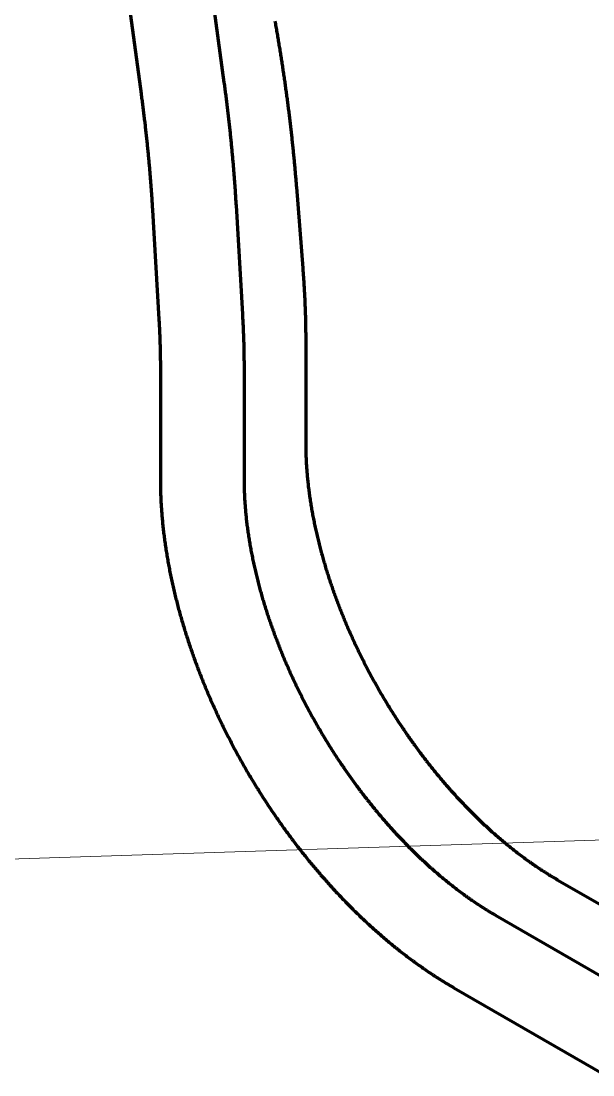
# Model space of a CAD drawing. Header units: millimetres. Extents: x 0 to 841, y 0 to 594.
# Drawn here: x 148 to 180.1, y 316.2 to 375.4 of the extents above; entities that cross this region are included whole.
import ezdxf

# ---------------------------------------------------------------- set-up
doc = ezdxf.new("R2010")
doc.units = ezdxf.units.MM
doc.layers.add('01-VISIBLE', color=7, linetype='CONTINUOUS', lineweight=70)
doc.layers.add('08-FINA', color=5, linetype='CONTINUOUS', lineweight=18)

msp = doc.modelspace()

# ---------------------------------------------------------------- linework, layer by layer
at = {"layer": '01-VISIBLE'}
for p, q in [((157.255, 387.953), (159.422, 371.943)), ((152.597, 387.322), (154.765, 371.313)), ((163.489, 366.061), (163.846, 361.507)), ((160.097, 365.042), (160.456, 358.921)), ((155.405, 364.766), (155.765, 358.645)), ((164.012, 357.369), (164.012, 351.629)), ((155.847, 355.872), (155.847, 349.629)), ((160.547, 355.872), (160.547, 349.629)), ((178.146, 327.149), (186.631, 322.25)), ((174.681, 325.148), (183.167, 320.249)), ((172.331, 321.078), (180.817, 316.179))]:
    msp.add_line(p, q, dxfattribs=at)
for points in [[(162.28, 375.398), (162.294, 375.319), (162.308, 375.239), (162.322, 375.16), (162.336, 375.081), (162.35, 375.001), (162.364, 374.922), (162.378, 374.843), (162.391, 374.763), (162.405, 374.684), (162.418, 374.605), (162.432, 374.525), (162.445, 374.446), (162.459, 374.367), (162.472, 374.287), (162.485, 374.208), (162.498, 374.128), (162.511, 374.049), (162.525, 373.97), (162.538, 373.89), (162.55, 373.811), (162.563, 373.731), (162.576, 373.652), (162.589, 373.572), (162.601, 373.493), (162.614, 373.413), (162.627, 373.334), (162.639, 373.254), (162.651, 373.175), (162.664, 373.095), (162.676, 373.015), (162.688, 372.936), (162.7, 372.856), (162.712, 372.777), (162.725, 372.697), (162.736, 372.618), (162.748, 372.538), (162.76, 372.458), (162.772, 372.379), (162.784, 372.299), (162.795, 372.219), (162.807, 372.14), (162.818, 372.06), (162.83, 371.98), (162.841, 371.901), (162.852, 371.821), (162.864, 371.741), (162.875, 371.662), (162.886, 371.582), (162.897, 371.502), (162.908, 371.422), (162.919, 371.343), (162.93, 371.263), (162.941, 371.183), (162.951, 371.103), (162.962, 371.023), (162.973, 370.944), (162.983, 370.864), (162.993, 370.784), (163.004, 370.704), (163.014, 370.624), (163.024, 370.544), (163.035, 370.465), (163.045, 370.385), (163.055, 370.305), (163.065, 370.225), (163.075, 370.145), (163.084, 370.065), (163.094, 369.985), (163.104, 369.905), (163.114, 369.825), (163.123, 369.746), (163.133, 369.666), (163.142, 369.586), (163.152, 369.506), (163.161, 369.426), (163.17, 369.346), (163.179, 369.266), (163.188, 369.186), (163.197, 369.106), (163.206, 369.026), (163.215, 368.946), (163.224, 368.866), (163.233, 368.786), (163.241, 368.706), (163.25, 368.626), (163.259, 368.546), (163.267, 368.466), (163.276, 368.386), (163.284, 368.306), (163.292, 368.225), (163.3, 368.145), (163.308, 368.065), (163.316, 367.985), (163.324, 367.905), (163.332, 367.825), (163.34, 367.745), (163.348, 367.665), (163.356, 367.585), (163.363, 367.504), (163.371, 367.424), (163.378, 367.344), (163.386, 367.264), (163.393, 367.184), (163.4, 367.104), (163.408, 367.023), (163.415, 366.943), (163.422, 366.863), (163.429, 366.783), (163.436, 366.703), (163.443, 366.622), (163.449, 366.542), (163.456, 366.462), (163.463, 366.382), (163.469, 366.302), (163.476, 366.221), (163.482, 366.141), (163.489, 366.061)], [(159.422, 371.943), (159.433, 371.863), (159.444, 371.783), (159.454, 371.703), (159.465, 371.623), (159.475, 371.543), (159.486, 371.463), (159.496, 371.383), (159.507, 371.303), (159.517, 371.223), (159.527, 371.143), (159.537, 371.063), (159.547, 370.983), (159.557, 370.903), (159.567, 370.823), (159.577, 370.743), (159.587, 370.663), (159.596, 370.583), (159.606, 370.503), (159.616, 370.423), (159.625, 370.343), (159.635, 370.263), (159.644, 370.183), (159.653, 370.103), (159.663, 370.023), (159.672, 369.942), (159.681, 369.862), (159.69, 369.782), (159.699, 369.702), (159.708, 369.622), (159.716, 369.542), (159.725, 369.461), (159.734, 369.381), (159.743, 369.301), (159.751, 369.221), (159.76, 369.141), (159.768, 369.06), (159.776, 368.98), (159.785, 368.9), (159.793, 368.82), (159.801, 368.74), (159.809, 368.659), (159.817, 368.579), (159.825, 368.499), (159.833, 368.418), (159.84, 368.338), (159.848, 368.258), (159.856, 368.178), (159.863, 368.097), (159.871, 368.017), (159.878, 367.937), (159.886, 367.856), (159.893, 367.776), (159.9, 367.696), (159.907, 367.615), (159.914, 367.535), (159.921, 367.455), (159.928, 367.374), (159.935, 367.294), (159.942, 367.214), (159.948, 367.133), (159.955, 367.053), (159.962, 366.972), (159.968, 366.892), (159.974, 366.812), (159.981, 366.731), (159.987, 366.651), (159.993, 366.57), (159.999, 366.49), (160.005, 366.41), (160.011, 366.329), (160.017, 366.249), (160.023, 366.168), (160.029, 366.088), (160.034, 366.007), (160.04, 365.927), (160.046, 365.846), (160.051, 365.766), (160.056, 365.686), (160.062, 365.605), (160.067, 365.525), (160.072, 365.444), (160.077, 365.364), (160.082, 365.283), (160.087, 365.203), (160.092, 365.122), (160.097, 365.042)], [(154.765, 371.313), (154.775, 371.233), (154.786, 371.154), (154.797, 371.074), (154.807, 370.994), (154.818, 370.915), (154.828, 370.835), (154.838, 370.756), (154.849, 370.676), (154.859, 370.597), (154.869, 370.517), (154.879, 370.437), (154.889, 370.358), (154.899, 370.278), (154.909, 370.198), (154.918, 370.119), (154.928, 370.039), (154.938, 369.96), (154.947, 369.88), (154.957, 369.8), (154.966, 369.721), (154.975, 369.641), (154.985, 369.561), (154.994, 369.481), (155.003, 369.402), (155.012, 369.322), (155.021, 369.242), (155.03, 369.162), (155.039, 369.083), (155.047, 369.003), (155.056, 368.923), (155.065, 368.843), (155.073, 368.764), (155.082, 368.684), (155.09, 368.604), (155.098, 368.524), (155.107, 368.444), (155.115, 368.365), (155.123, 368.285), (155.131, 368.205), (155.139, 368.125), (155.147, 368.045), (155.155, 367.965), (155.162, 367.886), (155.17, 367.806), (155.178, 367.726), (155.185, 367.646), (155.192, 367.566), (155.2, 367.486), (155.207, 367.406), (155.214, 367.326), (155.221, 367.246), (155.229, 367.166), (155.235, 367.086), (155.242, 367.007), (155.249, 366.927), (155.256, 366.847), (155.263, 366.767), (155.269, 366.687), (155.276, 366.607), (155.282, 366.527), (155.289, 366.447), (155.295, 366.367), (155.301, 366.287), (155.307, 366.207), (155.313, 366.127), (155.319, 366.047), (155.325, 365.967), (155.331, 365.887), (155.337, 365.807), (155.343, 365.727), (155.348, 365.647), (155.354, 365.567), (155.359, 365.487), (155.365, 365.406), (155.37, 365.326), (155.375, 365.246), (155.38, 365.166), (155.385, 365.086), (155.39, 365.006), (155.395, 364.926), (155.4, 364.846), (155.405, 364.766)], [(163.846, 361.507), (163.853, 361.426), (163.859, 361.345), (163.865, 361.264), (163.871, 361.183), (163.877, 361.102), (163.882, 361.021), (163.888, 360.94), (163.894, 360.859), (163.899, 360.778), (163.904, 360.697), (163.909, 360.616), (163.914, 360.535), (163.919, 360.454), (163.924, 360.372), (163.929, 360.291), (163.933, 360.21), (163.937, 360.129), (163.942, 360.048), (163.946, 359.967), (163.95, 359.886), (163.954, 359.805), (163.958, 359.723), (163.961, 359.642), (163.965, 359.561), (163.968, 359.48), (163.971, 359.399), (163.975, 359.318), (163.978, 359.237), (163.981, 359.155), (163.983, 359.074), (163.986, 358.993), (163.989, 358.912), (163.991, 358.831), (163.993, 358.749), (163.995, 358.668), (163.997, 358.587), (163.999, 358.506), (164.001, 358.425), (164.003, 358.343), (164.004, 358.262), (164.006, 358.181), (164.007, 358.1), (164.008, 358.018), (164.009, 357.937), (164.01, 357.856), (164.011, 357.775), (164.011, 357.694), (164.012, 357.612), (164.012, 357.531), (164.012, 357.45), (164.012, 357.369)], [(160.456, 358.921), (160.461, 358.841), (160.466, 358.76), (160.47, 358.68), (160.474, 358.6), (160.478, 358.52), (160.483, 358.44), (160.486, 358.359), (160.49, 358.279), (160.494, 358.199), (160.498, 358.119), (160.501, 358.039), (160.504, 357.958), (160.508, 357.878), (160.511, 357.798), (160.514, 357.718), (160.516, 357.638), (160.519, 357.557), (160.522, 357.477), (160.524, 357.397), (160.527, 357.317), (160.529, 357.236), (160.531, 357.156), (160.533, 357.076), (160.535, 356.996), (160.537, 356.915), (160.538, 356.835), (160.54, 356.755), (160.541, 356.675), (160.542, 356.594), (160.543, 356.514), (160.544, 356.434), (160.545, 356.353), (160.546, 356.273), (160.546, 356.193), (160.547, 356.113), (160.547, 356.032), (160.547, 355.952), (160.547, 355.872)], [(155.765, 358.645), (155.769, 358.563), (155.774, 358.482), (155.778, 358.4), (155.783, 358.319), (155.787, 358.237), (155.791, 358.156), (155.795, 358.074), (155.799, 357.993), (155.802, 357.911), (155.806, 357.83), (155.809, 357.748), (155.812, 357.667), (155.815, 357.585), (155.818, 357.504), (155.821, 357.422), (155.824, 357.34), (155.826, 357.259), (155.829, 357.177), (155.831, 357.096), (155.833, 357.014), (155.835, 356.933), (155.837, 356.851), (155.838, 356.769), (155.84, 356.688), (155.841, 356.606), (155.843, 356.525), (155.844, 356.443), (155.845, 356.361), (155.846, 356.28), (155.846, 356.198), (155.847, 356.117), (155.847, 356.035), (155.847, 355.953), (155.847, 355.872)], [(164.012, 351.629), (164.012, 351.549), (164.013, 351.469), (164.014, 351.389), (164.015, 351.309), (164.017, 351.229), (164.018, 351.149), (164.021, 351.069), (164.023, 350.989), (164.026, 350.909), (164.029, 350.829), (164.033, 350.749), (164.037, 350.67), (164.041, 350.59), (164.046, 350.51), (164.05, 350.43), (164.056, 350.35), (164.061, 350.27), (164.067, 350.19), (164.073, 350.111), (164.079, 350.031), (164.086, 349.951), (164.093, 349.871), (164.1, 349.792), (164.108, 349.712), (164.116, 349.632), (164.124, 349.553), (164.132, 349.473), (164.141, 349.394), (164.15, 349.314), (164.159, 349.235), (164.169, 349.155), (164.179, 349.076), (164.189, 348.997), (164.199, 348.917), (164.21, 348.838), (164.221, 348.759), (164.232, 348.68), (164.244, 348.6), (164.256, 348.521), (164.268, 348.442), (164.28, 348.363), (164.292, 348.284), (164.305, 348.205), (164.318, 348.126), (164.332, 348.047), (164.345, 347.968), (164.359, 347.89), (164.373, 347.811), (164.387, 347.732), (164.402, 347.653), (164.417, 347.575), (164.432, 347.496), (164.447, 347.418), (164.463, 347.339), (164.479, 347.261), (164.495, 347.182), (164.511, 347.104), (164.528, 347.026), (164.544, 346.948), (164.561, 346.869), (164.578, 346.791), (164.596, 346.713), (164.614, 346.635), (164.632, 346.557), (164.65, 346.479), (164.668, 346.401), (164.687, 346.323), (164.706, 346.246), (164.725, 346.168), (164.744, 346.09), (164.763, 346.013), (164.783, 345.935), (164.803, 345.858), (164.823, 345.78), (164.844, 345.703), (164.864, 345.626), (164.885, 345.548), (164.906, 345.471), (164.927, 345.394), (164.949, 345.317), (164.97, 345.24), (164.992, 345.163), (165.014, 345.086), (165.037, 345.009), (165.059, 344.932), (165.082, 344.856), (165.105, 344.779), (165.128, 344.702), (165.151, 344.626), (165.175, 344.549), (165.198, 344.473), (165.222, 344.397), (165.246, 344.32), (165.271, 344.244), (165.295, 344.168), (165.32, 344.092), (165.345, 344.016), (165.37, 343.94), (165.395, 343.864), (165.421, 343.788), (165.447, 343.712), (165.472, 343.637), (165.499, 343.561), (165.525, 343.485), (165.551, 343.41), (165.578, 343.334), (165.605, 343.259), (165.632, 343.184), (165.659, 343.109), (165.687, 343.033), (165.714, 342.958), (165.742, 342.883), (165.77, 342.808), (165.798, 342.733), (165.826, 342.659), (165.855, 342.584), (165.884, 342.509), (165.913, 342.435), (165.942, 342.36), (165.971, 342.286), (166, 342.211), (166.03, 342.137), (166.06, 342.063), (166.09, 341.988), (166.12, 341.914), (166.15, 341.84), (166.181, 341.766), (166.212, 341.692), (166.243, 341.619), (166.274, 341.545), (166.305, 341.471), (166.336, 341.398), (166.368, 341.324), (166.4, 341.251), (166.431, 341.177), (166.464, 341.104), (166.496, 341.031), (166.528, 340.958), (166.561, 340.885), (166.594, 340.812), (166.627, 340.739), (166.66, 340.666), (166.693, 340.593), (166.727, 340.521), (166.76, 340.448), (166.794, 340.375), (166.828, 340.303), (166.862, 340.231), (166.897, 340.158), (166.931, 340.086), (166.966, 340.014), (167.001, 339.942), (167.036, 339.87), (167.071, 339.798), (167.106, 339.726), (167.142, 339.655), (167.177, 339.583), (167.213, 339.511), (167.249, 339.44), (167.285, 339.369), (167.321, 339.297), (167.358, 339.226), (167.395, 339.155), (167.431, 339.084), (167.468, 339.013), (167.505, 338.942), (167.543, 338.871), (167.58, 338.801), (167.618, 338.73), (167.656, 338.659), (167.694, 338.589), (167.732, 338.519), (167.77, 338.448), (167.808, 338.378), (167.847, 338.308), (167.886, 338.238), (167.925, 338.168), (167.964, 338.098), (168.003, 338.029), (168.042, 337.959), (168.082, 337.889), (168.121, 337.82), (168.161, 337.751), (168.201, 337.681), (168.241, 337.612), (168.282, 337.543), (168.322, 337.474), (168.363, 337.405), (168.404, 337.336), (168.445, 337.267), (168.486, 337.199), (168.527, 337.13), (168.568, 337.062), (168.61, 336.993), (168.652, 336.925), (168.694, 336.857), (168.736, 336.789), (168.778, 336.721), (168.82, 336.653), (168.863, 336.585), (168.905, 336.518), (168.948, 336.45), (168.991, 336.382), (169.034, 336.315), (169.078, 336.248), (169.121, 336.181), (169.165, 336.113), (169.208, 336.046), (169.252, 335.98), (169.296, 335.913), (169.34, 335.846), (169.385, 335.78), (169.429, 335.713), (169.474, 335.647), (169.519, 335.58), (169.564, 335.514), (169.609, 335.448), (169.654, 335.382), (169.7, 335.316), (169.745, 335.251), (169.791, 335.185), (169.837, 335.119), (169.883, 335.054), (169.929, 334.989), (169.975, 334.923), (170.022, 334.858), (170.069, 334.793), (170.115, 334.728), (170.162, 334.664), (170.209, 334.599), (170.257, 334.534), (170.304, 334.47), (170.352, 334.406), (170.399, 334.341), (170.447, 334.277), (170.495, 334.213), (170.543, 334.149), (170.592, 334.086), (170.64, 334.022), (170.689, 333.958), (170.738, 333.895), (170.787, 333.832), (170.836, 333.768), (170.885, 333.705), (170.934, 333.642), (170.984, 333.58), (171.034, 333.517), (171.083, 333.454), (171.133, 333.392), (171.184, 333.33), (171.234, 333.267), (171.284, 333.205), (171.335, 333.143), (171.386, 333.081), (171.437, 333.02), (171.488, 332.958), (171.539, 332.897), (171.59, 332.835), (171.642, 332.774), (171.694, 332.713), (171.745, 332.652), (171.797, 332.591), (171.85, 332.531), (171.902, 332.47), (171.954, 332.41), (172.007, 332.349), (172.06, 332.289), (172.113, 332.229), (172.166, 332.169), (172.219, 332.11), (172.272, 332.05), (172.326, 331.991), (172.38, 331.931), (172.433, 331.872), (172.487, 331.813), (172.542, 331.754), (172.596, 331.695), (172.65, 331.637), (172.705, 331.578), (172.76, 331.52), (172.815, 331.462), (172.87, 331.404), (172.925, 331.346), (172.98, 331.288), (173.036, 331.231), (173.092, 331.173), (173.148, 331.116), (173.204, 331.059), (173.26, 331.002), (173.316, 330.945), (173.373, 330.888), (173.429, 330.832), (173.486, 330.776), (173.543, 330.719), (173.6, 330.663), (173.658, 330.608), (173.715, 330.552), (173.773, 330.496), (173.83, 330.441), (173.888, 330.386), (173.946, 330.331), (174.005, 330.276), (174.063, 330.221), (174.122, 330.167), (174.18, 330.112), (174.239, 330.058), (174.298, 330.004), (174.358, 329.95), (174.417, 329.897), (174.476, 329.843), (174.536, 329.79), (174.596, 329.737), (174.656, 329.684), (174.716, 329.631), (174.777, 329.579), (174.837, 329.526), (174.898, 329.474), (174.959, 329.422), (175.02, 329.371), (175.081, 329.319), (175.142, 329.268), (175.204, 329.216), (175.265, 329.165), (175.327, 329.115), (175.389, 329.064), (175.451, 329.014), (175.514, 328.963), (175.576, 328.913), (175.639, 328.864), (175.702, 328.814), (175.765, 328.765), (175.828, 328.716), (175.891, 328.667), (175.955, 328.618), (176.018, 328.57), (176.082, 328.521), (176.146, 328.473), (176.21, 328.426), (176.275, 328.378), (176.339, 328.331), (176.404, 328.284), (176.469, 328.237), (176.534, 328.19), (176.599, 328.144), (176.664, 328.098), (176.73, 328.052), (176.795, 328.006), (176.861, 327.961), (176.927, 327.915), (176.994, 327.871), (177.06, 327.826), (177.127, 327.782), (177.193, 327.737), (177.26, 327.694), (177.327, 327.65), (177.395, 327.607), (177.462, 327.564), (177.53, 327.521), (177.597, 327.478), (177.665, 327.436), (177.733, 327.394), (177.802, 327.353), (177.87, 327.311), (177.939, 327.27), (178.008, 327.229), (178.077, 327.189), (178.146, 327.149)], [(155.847, 349.629), (155.848, 349.543), (155.848, 349.457), (155.849, 349.372), (155.85, 349.286), (155.851, 349.2), (155.853, 349.115), (155.855, 349.029), (155.858, 348.943), (155.86, 348.858), (155.863, 348.772), (155.867, 348.686), (155.87, 348.601), (155.874, 348.515), (155.878, 348.429), (155.883, 348.344), (155.887, 348.258), (155.893, 348.173), (155.898, 348.087), (155.904, 348.002), (155.91, 347.916), (155.916, 347.831), (155.922, 347.745), (155.929, 347.66), (155.936, 347.574), (155.944, 347.489), (155.951, 347.403), (155.959, 347.318), (155.967, 347.233), (155.976, 347.147), (155.985, 347.062), (155.994, 346.977), (156.003, 346.892), (156.013, 346.807), (156.022, 346.721), (156.033, 346.636), (156.043, 346.551), (156.054, 346.466), (156.065, 346.381), (156.076, 346.296), (156.087, 346.211), (156.099, 346.126), (156.111, 346.041), (156.123, 345.957), (156.135, 345.872), (156.148, 345.787), (156.161, 345.702), (156.174, 345.618), (156.188, 345.533), (156.202, 345.448), (156.216, 345.364), (156.23, 345.279), (156.244, 345.195), (156.259, 345.11), (156.274, 345.026), (156.289, 344.942), (156.305, 344.857), (156.32, 344.773), (156.336, 344.689), (156.352, 344.605), (156.369, 344.52), (156.385, 344.436), (156.402, 344.352), (156.419, 344.268), (156.437, 344.184), (156.454, 344.101), (156.472, 344.017), (156.49, 343.933), (156.508, 343.849), (156.527, 343.765), (156.546, 343.682), (156.565, 343.598), (156.584, 343.515), (156.603, 343.431), (156.623, 343.348), (156.643, 343.264), (156.663, 343.181), (156.683, 343.098), (156.703, 343.014), (156.724, 342.931), (156.745, 342.848), (156.766, 342.765), (156.788, 342.682), (156.809, 342.599), (156.831, 342.516), (156.853, 342.433), (156.875, 342.351), (156.898, 342.268), (156.92, 342.185), (156.943, 342.103), (156.966, 342.02), (156.989, 341.938), (157.013, 341.855), (157.037, 341.773), (157.06, 341.69), (157.085, 341.608), (157.109, 341.526), (157.133, 341.444), (157.158, 341.362), (157.183, 341.28), (157.208, 341.198), (157.233, 341.116), (157.259, 341.034), (157.285, 340.952), (157.311, 340.871), (157.337, 340.789), (157.363, 340.707), (157.39, 340.626), (157.416, 340.544), (157.443, 340.463), (157.47, 340.382), (157.498, 340.3), (157.525, 340.219), (157.553, 340.138), (157.581, 340.057), (157.609, 339.976), (157.637, 339.895), (157.665, 339.814), (157.694, 339.734), (157.723, 339.653), (157.752, 339.572), (157.781, 339.492), (157.81, 339.411), (157.84, 339.331), (157.87, 339.25), (157.9, 339.17), (157.93, 339.09), (157.96, 339.01), (157.991, 338.929), (158.021, 338.849), (158.052, 338.769), (158.083, 338.69), (158.115, 338.61), (158.146, 338.53), (158.178, 338.45), (158.209, 338.371), (158.241, 338.291), (158.274, 338.212), (158.306, 338.132), (158.338, 338.053), (158.371, 337.974), (158.404, 337.895), (158.437, 337.816), (158.47, 337.737), (158.504, 337.658), (158.537, 337.579), (158.571, 337.5), (158.605, 337.421), (158.639, 337.343), (158.673, 337.264), (158.708, 337.186), (158.743, 337.107), (158.777, 337.029), (158.812, 336.951), (158.847, 336.872), (158.883, 336.794), (158.918, 336.716), (158.954, 336.638), (158.99, 336.56), (159.026, 336.483), (159.062, 336.405), (159.098, 336.327), (159.135, 336.25), (159.172, 336.172), (159.208, 336.095), (159.246, 336.018), (159.283, 335.94), (159.32, 335.863), (159.358, 335.786), (159.395, 335.709), (159.433, 335.632), (159.471, 335.556), (159.509, 335.479), (159.548, 335.402), (159.586, 335.326), (159.625, 335.249), (159.664, 335.173), (159.703, 335.097), (159.742, 335.02), (159.782, 334.944), (159.821, 334.868), (159.861, 334.792), (159.901, 334.716), (159.941, 334.64), (159.981, 334.565), (160.021, 334.489), (160.062, 334.414), (160.102, 334.338), (160.143, 334.263), (160.184, 334.188), (160.226, 334.112), (160.267, 334.037), (160.308, 333.962), (160.35, 333.887), (160.392, 333.813), (160.434, 333.738), (160.476, 333.663), (160.518, 333.589), (160.561, 333.514), (160.603, 333.44), (160.646, 333.365), (160.689, 333.291), (160.732, 333.217), (160.775, 333.143), (160.819, 333.069), (160.862, 332.995), (160.906, 332.922), (160.95, 332.848), (160.994, 332.775), (161.038, 332.701), (161.083, 332.628), (161.127, 332.555), (161.172, 332.481), (161.217, 332.408), (161.262, 332.335), (161.307, 332.263), (161.352, 332.19), (161.398, 332.117), (161.443, 332.045), (161.489, 331.972), (161.535, 331.9), (161.581, 331.827), (161.627, 331.755), (161.674, 331.683), (161.72, 331.611), (161.767, 331.539), (161.814, 331.468), (161.861, 331.396), (161.908, 331.324), (161.955, 331.253), (162.003, 331.182), (162.051, 331.11), (162.098, 331.039), (162.146, 330.968), (162.194, 330.897), (162.243, 330.826), (162.291, 330.756), (162.34, 330.685), (162.388, 330.615), (162.437, 330.544), (162.486, 330.474), (162.536, 330.404), (162.585, 330.334), (162.634, 330.264), (162.684, 330.194), (162.734, 330.124), (162.784, 330.054), (162.834, 329.985), (162.884, 329.915), (162.935, 329.846), (162.985, 329.777), (163.036, 329.708), (163.087, 329.639), (163.138, 329.57), (163.189, 329.501), (163.241, 329.433), (163.292, 329.364), (163.344, 329.296), (163.395, 329.227), (163.447, 329.159), (163.5, 329.091), (163.552, 329.023), (163.604, 328.955), (163.657, 328.888), (163.71, 328.82), (163.762, 328.753), (163.815, 328.685), (163.869, 328.618), (163.922, 328.551), (163.976, 328.484), (164.029, 328.417), (164.083, 328.351), (164.137, 328.284), (164.191, 328.217), (164.245, 328.151), (164.3, 328.085), (164.354, 328.019), (164.409, 327.953), (164.464, 327.887), (164.519, 327.821), (164.574, 327.756), (164.629, 327.69), (164.685, 327.625), (164.741, 327.56), (164.796, 327.495), (164.852, 327.43), (164.908, 327.365), (164.965, 327.3), (165.021, 327.236), (165.078, 327.171), (165.134, 327.107), (165.191, 327.043), (165.248, 326.979), (165.305, 326.915), (165.363, 326.851), (165.42, 326.788), (165.478, 326.724), (165.536, 326.661), (165.594, 326.598), (165.652, 326.535), (165.71, 326.472), (165.768, 326.409), (165.827, 326.347), (165.886, 326.284), (165.945, 326.222), (166.004, 326.16), (166.063, 326.098), (166.122, 326.036), (166.182, 325.974), (166.241, 325.913), (166.301, 325.851), (166.361, 325.79), (166.421, 325.729), (166.482, 325.668), (166.542, 325.607), (166.603, 325.547), (166.663, 325.486), (166.724, 325.426), (166.785, 325.366), (166.846, 325.306), (166.908, 325.246), (166.969, 325.186), (167.031, 325.126), (167.093, 325.067), (167.155, 325.008), (167.217, 324.949), (167.279, 324.89), (167.342, 324.831), (167.404, 324.773), (167.467, 324.714), (167.53, 324.656), (167.593, 324.598), (167.656, 324.54), (167.72, 324.483), (167.783, 324.425), (167.847, 324.368), (167.911, 324.311), (167.975, 324.254), (168.039, 324.197), (168.103, 324.14), (168.168, 324.084), (168.233, 324.027), (168.297, 323.971), (168.362, 323.915), (168.428, 323.86), (168.493, 323.804), (168.558, 323.749), (168.624, 323.694), (168.69, 323.639), (168.756, 323.584), (168.822, 323.529), (168.888, 323.475), (168.954, 323.421), (169.021, 323.367), (169.088, 323.313), (169.155, 323.259), (169.222, 323.206), (169.289, 323.153), (169.356, 323.1), (169.424, 323.047), (169.491, 322.994), (169.559, 322.942), (169.627, 322.89), (169.695, 322.838), (169.764, 322.786), (169.832, 322.735), (169.901, 322.683), (169.97, 322.632), (170.039, 322.581), (170.108, 322.531), (170.177, 322.48), (170.247, 322.43), (170.316, 322.38), (170.386, 322.33), (170.456, 322.281), (170.526, 322.231), (170.596, 322.182), (170.667, 322.133), (170.737, 322.085), (170.808, 322.036), (170.879, 321.988), (170.95, 321.94), (171.021, 321.893), (171.093, 321.845), (171.164, 321.798), (171.236, 321.751), (171.308, 321.704), (171.38, 321.658), (171.452, 321.612), (171.524, 321.566), (171.597, 321.52), (171.67, 321.475), (171.743, 321.43), (171.816, 321.385), (171.889, 321.34), (171.962, 321.296), (172.036, 321.252), (172.109, 321.208), (172.183, 321.164), (172.257, 321.121), (172.331, 321.078)], [(160.547, 349.629), (160.548, 349.549), (160.548, 349.469), (160.549, 349.389), (160.55, 349.309), (160.552, 349.229), (160.554, 349.149), (160.556, 349.069), (160.558, 348.989), (160.561, 348.909), (160.565, 348.829), (160.568, 348.749), (160.572, 348.669), (160.576, 348.589), (160.581, 348.509), (160.586, 348.429), (160.591, 348.35), (160.596, 348.27), (160.602, 348.19), (160.608, 348.11), (160.614, 348.03), (160.621, 347.951), (160.628, 347.871), (160.635, 347.791), (160.643, 347.712), (160.651, 347.632), (160.659, 347.552), (160.667, 347.473), (160.676, 347.393), (160.685, 347.314), (160.695, 347.234), (160.704, 347.155), (160.714, 347.076), (160.724, 346.996), (160.735, 346.917), (160.745, 346.838), (160.756, 346.758), (160.767, 346.679), (160.779, 346.6), (160.791, 346.521), (160.803, 346.442), (160.815, 346.363), (160.828, 346.284), (160.84, 346.205), (160.853, 346.126), (160.867, 346.047), (160.88, 345.968), (160.894, 345.889), (160.908, 345.81), (160.923, 345.732), (160.937, 345.653), (160.952, 345.574), (160.967, 345.496), (160.982, 345.417), (160.998, 345.339), (161.014, 345.26), (161.03, 345.182), (161.046, 345.104), (161.063, 345.025), (161.079, 344.947), (161.096, 344.869), (161.114, 344.791), (161.131, 344.713), (161.149, 344.635), (161.167, 344.557), (161.185, 344.479), (161.203, 344.401), (161.222, 344.323), (161.241, 344.245), (161.26, 344.168), (161.279, 344.09), (161.299, 344.012), (161.318, 343.935), (161.338, 343.857), (161.358, 343.78), (161.379, 343.702), (161.399, 343.625), (161.42, 343.548), (161.441, 343.471), (161.462, 343.394), (161.484, 343.316), (161.506, 343.239), (161.527, 343.163), (161.549, 343.086), (161.572, 343.009), (161.594, 342.932), (161.617, 342.855), (161.64, 342.779), (161.663, 342.702), (161.686, 342.625), (161.71, 342.549), (161.734, 342.473), (161.757, 342.396), (161.782, 342.32), (161.806, 342.244), (161.83, 342.168), (161.855, 342.091), (161.88, 342.015), (161.905, 341.939), (161.931, 341.864), (161.956, 341.788), (161.982, 341.712), (162.008, 341.636), (162.034, 341.561), (162.06, 341.485), (162.087, 341.41), (162.113, 341.334), (162.14, 341.259), (162.167, 341.183), (162.194, 341.108), (162.222, 341.033), (162.249, 340.958), (162.277, 340.883), (162.305, 340.808), (162.333, 340.733), (162.362, 340.658), (162.39, 340.583), (162.419, 340.509), (162.448, 340.434), (162.477, 340.36), (162.506, 340.285), (162.536, 340.211), (162.565, 340.136), (162.595, 340.062), (162.625, 339.988), (162.655, 339.914), (162.686, 339.84), (162.716, 339.766), (162.747, 339.692), (162.778, 339.618), (162.809, 339.544), (162.84, 339.471), (162.871, 339.397), (162.903, 339.324), (162.935, 339.25), (162.967, 339.177), (162.999, 339.104), (163.031, 339.03), (163.064, 338.957), (163.096, 338.884), (163.129, 338.811), (163.162, 338.738), (163.195, 338.666), (163.228, 338.593), (163.262, 338.52), (163.295, 338.448), (163.329, 338.375), (163.363, 338.303), (163.397, 338.23), (163.432, 338.158), (163.466, 338.086), (163.501, 338.014), (163.536, 337.942), (163.571, 337.87), (163.606, 337.798), (163.641, 337.726), (163.677, 337.654), (163.712, 337.583), (163.748, 337.511), (163.784, 337.44), (163.82, 337.368), (163.857, 337.297), (163.893, 337.226), (163.93, 337.155), (163.967, 337.084), (164.004, 337.013), (164.041, 336.942), (164.078, 336.871), (164.115, 336.8), (164.153, 336.73), (164.191, 336.659), (164.229, 336.589), (164.267, 336.518), (164.305, 336.448), (164.343, 336.378), (164.382, 336.308), (164.421, 336.238), (164.46, 336.168), (164.499, 336.098), (164.538, 336.028), (164.577, 335.959), (164.617, 335.889), (164.657, 335.82), (164.696, 335.75), (164.736, 335.681), (164.777, 335.612), (164.817, 335.543), (164.857, 335.474), (164.898, 335.405), (164.939, 335.336), (164.98, 335.267), (165.021, 335.198), (165.062, 335.13), (165.104, 335.061), (165.145, 334.993), (165.187, 334.925), (165.229, 334.857), (165.271, 334.788), (165.313, 334.72), (165.355, 334.653), (165.398, 334.585), (165.44, 334.517), (165.483, 334.45), (165.526, 334.382), (165.569, 334.315), (165.613, 334.247), (165.656, 334.18), (165.7, 334.113), (165.743, 334.046), (165.787, 333.979), (165.831, 333.912), (165.876, 333.846), (165.92, 333.779), (165.964, 333.713), (166.009, 333.646), (166.054, 333.58), (166.099, 333.514), (166.144, 333.448), (166.189, 333.382), (166.235, 333.316), (166.28, 333.25), (166.326, 333.184), (166.372, 333.119), (166.418, 333.053), (166.464, 332.988), (166.511, 332.923), (166.557, 332.858), (166.604, 332.793), (166.65, 332.728), (166.697, 332.663), (166.745, 332.598), (166.792, 332.534), (166.839, 332.469), (166.887, 332.405), (166.935, 332.341), (166.982, 332.277), (167.03, 332.213), (167.079, 332.149), (167.127, 332.085), (167.175, 332.021), (167.224, 331.958), (167.273, 331.895), (167.322, 331.831), (167.371, 331.768), (167.42, 331.705), (167.47, 331.642), (167.519, 331.579), (167.569, 331.516), (167.619, 331.454), (167.669, 331.391), (167.719, 331.329), (167.769, 331.267), (167.82, 331.205), (167.87, 331.143), (167.921, 331.081), (167.972, 331.019), (168.023, 330.958), (168.074, 330.896), (168.126, 330.835), (168.177, 330.774), (168.229, 330.713), (168.281, 330.652), (168.333, 330.591), (168.385, 330.53), (168.437, 330.47), (168.49, 330.409), (168.542, 330.349), (168.595, 330.289), (168.648, 330.229), (168.701, 330.169), (168.754, 330.109), (168.808, 330.05), (168.861, 329.99), (168.915, 329.931), (168.969, 329.872), (169.023, 329.813), (169.077, 329.754), (169.131, 329.695), (169.186, 329.636), (169.24, 329.578), (169.295, 329.52), (169.35, 329.461), (169.405, 329.403), (169.46, 329.345), (169.516, 329.288), (169.571, 329.23), (169.627, 329.173), (169.683, 329.115), (169.739, 329.058), (169.795, 329.001), (169.851, 328.945), (169.908, 328.888), (169.965, 328.831), (170.021, 328.775), (170.078, 328.719), (170.135, 328.663), (170.193, 328.607), (170.25, 328.551), (170.308, 328.496), (170.366, 328.441), (170.424, 328.385), (170.482, 328.33), (170.54, 328.275), (170.598, 328.221), (170.657, 328.166), (170.716, 328.112), (170.774, 328.058), (170.834, 328.004), (170.893, 327.95), (170.952, 327.896), (171.012, 327.843), (171.071, 327.79), (171.131, 327.737), (171.191, 327.684), (171.251, 327.631), (171.312, 327.578), (171.372, 327.526), (171.433, 327.474), (171.494, 327.422), (171.555, 327.37), (171.616, 327.319), (171.677, 327.267), (171.739, 327.216), (171.8, 327.165), (171.862, 327.114), (171.924, 327.064), (171.986, 327.013), (172.049, 326.963), (172.111, 326.913), (172.174, 326.863), (172.237, 326.814), (172.3, 326.764), (172.363, 326.715), (172.426, 326.666), (172.49, 326.618), (172.553, 326.569), (172.617, 326.521), (172.681, 326.473), (172.745, 326.425), (172.81, 326.378), (172.874, 326.33), (172.939, 326.283), (173.004, 326.236), (173.069, 326.19), (173.134, 326.143), (173.199, 326.097), (173.265, 326.051), (173.331, 326.006), (173.396, 325.96), (173.462, 325.915), (173.529, 325.87), (173.595, 325.825), (173.662, 325.781), (173.728, 325.737), (173.795, 325.693), (173.862, 325.65), (173.93, 325.606), (173.997, 325.563), (174.065, 325.52), (174.133, 325.478), (174.201, 325.436), (174.269, 325.394), (174.337, 325.352), (174.405, 325.311), (174.474, 325.27), (174.543, 325.229), (174.612, 325.188), (174.681, 325.148)]]:
    msp.add_lwpolyline(points, dxfattribs=at)
at = {"layer": '08-FINA'}
msp.add_line((51.498, 325.15), (293.298, 333.087), dxfattribs=at)

doc.saveas('drawing.dxf')
